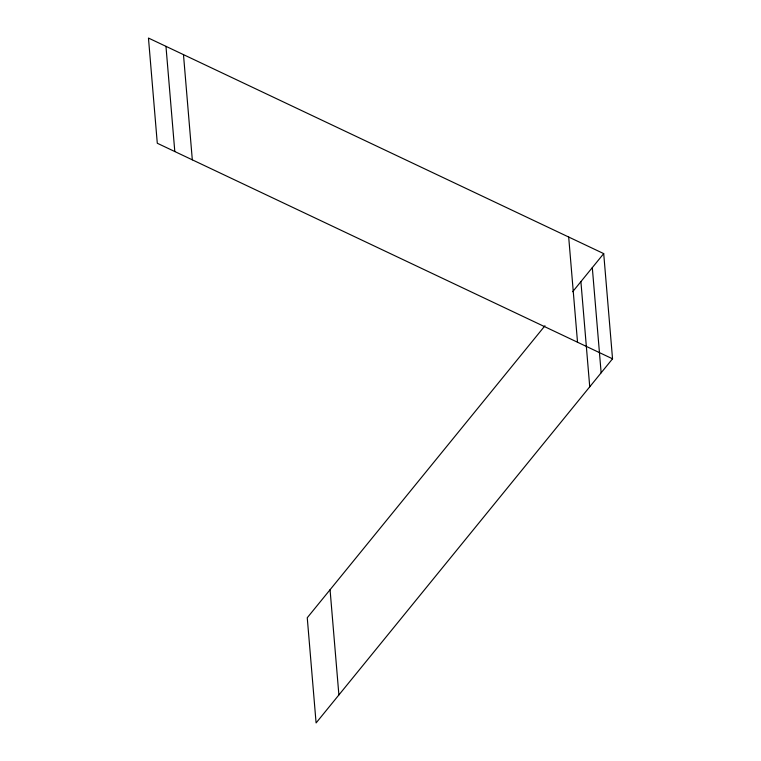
<?xml version="1.0" encoding="UTF-8"?>
<svg xmlns="http://www.w3.org/2000/svg" width="761" height="761" viewBox="0 0 761 761"><rect width="100%" height="100%" fill="white"/><g stroke="black" fill="none" stroke-linecap="round" stroke-linejoin="round"><path stroke-width="1.14" d="M544.962 325.765L307.254 617.751L316.091 722.95L612.538 358.812L603.711 253.613L148.462 38.05L157.289 143.249L612.538 358.812M572.672 291.739L603.711 253.613M592.305 267.615L601.142 372.814M580.9 281.618L589.737 386.816M568.686 237.032L577.523 342.231M330.065 589.737L338.892 694.936M183.477 54.63L192.314 159.829M165.965 46.345L174.802 151.544"/></g></svg>
